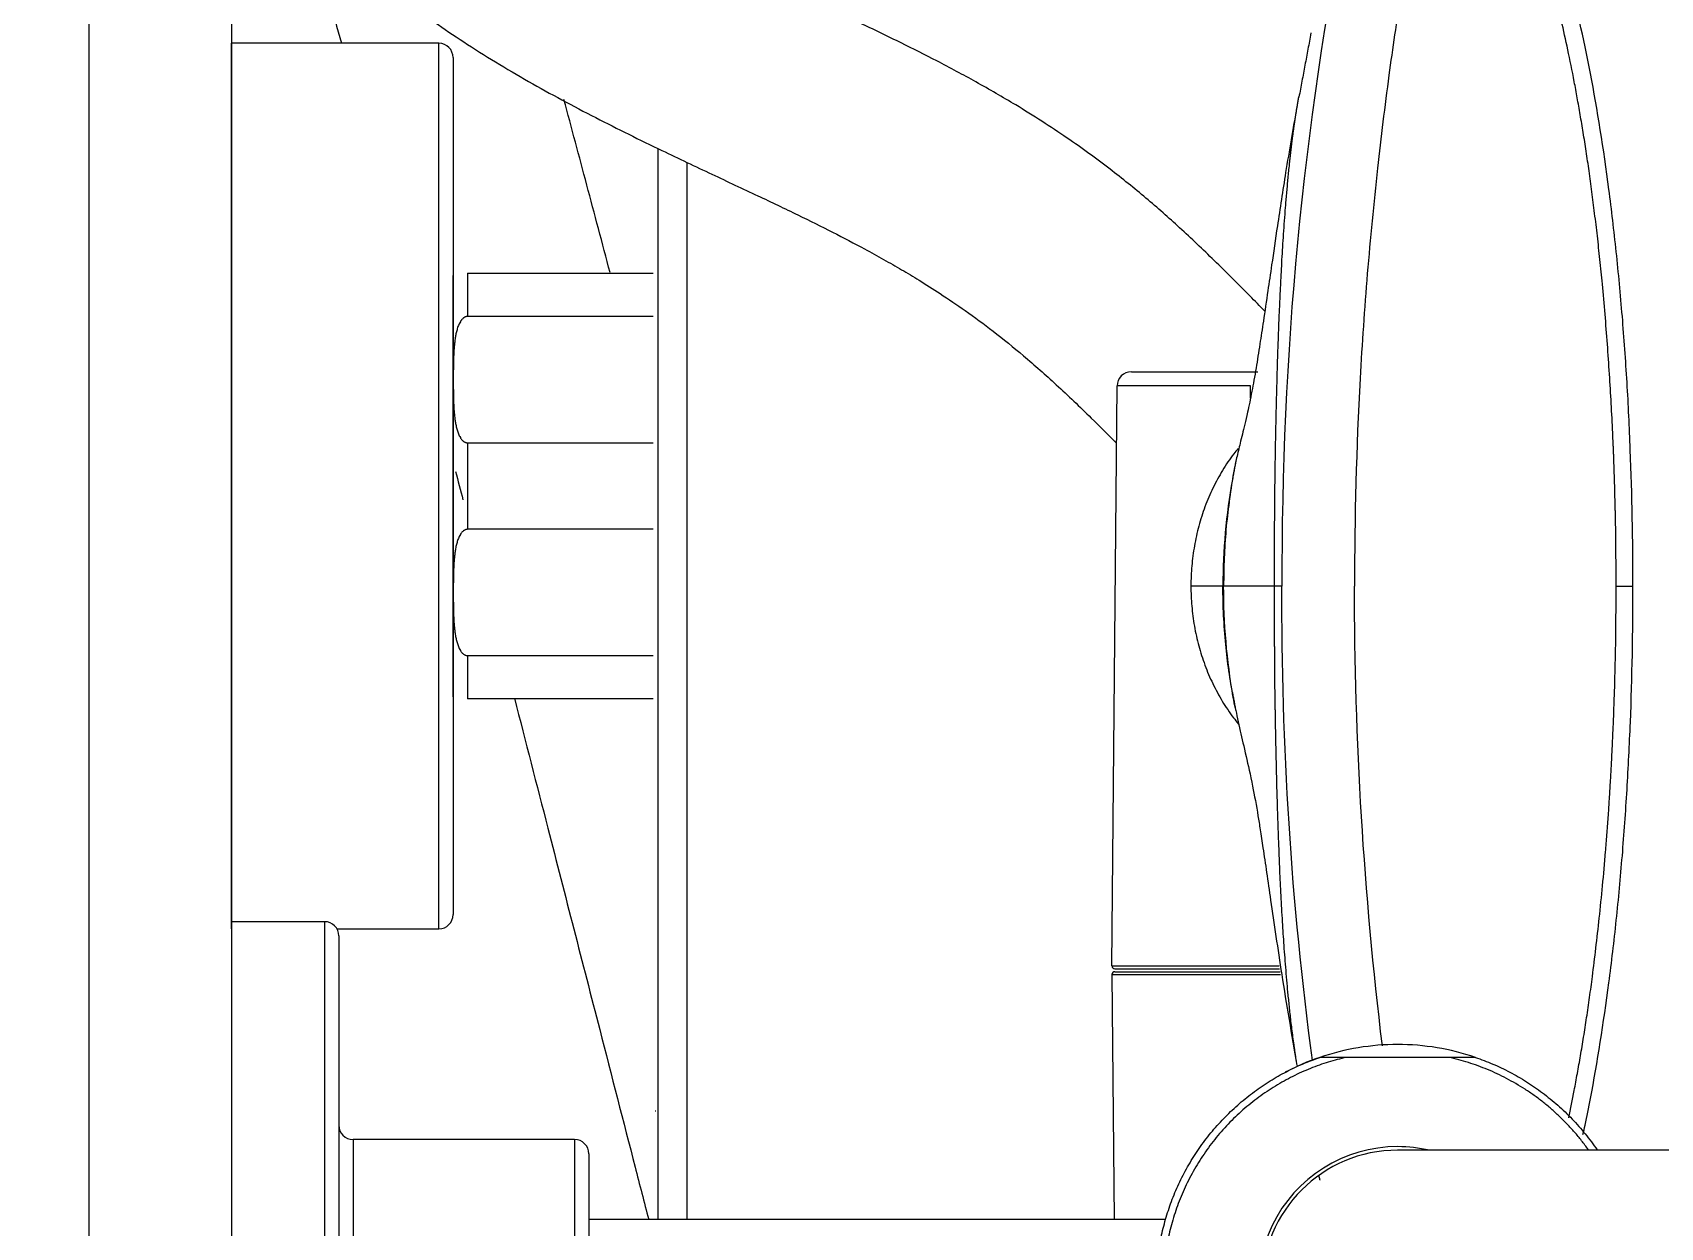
# Model space of a CAD drawing. Header units: millimetres. Extents: x -33000 to 294000, y 0 to 42408.
# Drawn here: x 194052.3 to 194166.2, y 18188.7 to 18272.4 of the extents above; entities that cross this region are included whole.
import ezdxf

# ---------------------------------------------------------------- set-up
doc = ezdxf.new("R2010")
doc.units = ezdxf.units.MM
doc.header["$LTSCALE"] = 50
doc.layers.add('arch', color=8, linetype='Continuous')

# ---------------------------------------------------------------- blocks, each defined once
blk = doc.blocks.new('A$C6CF502EC')
for p, q in [((-6.5, -25.5), (-6.5, 25.5)), ((0, -25.5), (0, 25.5)), ((-7.5, -24.5), (-7.5, 24.5)), ((-25, -9.25), (-25, 9.25)), ((-24, -10.25), (-24, 10.25)), ((-8.5, -10.25), (-8.5, 10.25)), ((-65.36, -4.65), (-25, -4.65)), ((-61.61, -21.8), (-61.76, -4.65)), ((-140.56, -9.5), (-81.61, -9.5)), ((-24, -10.25), (-8.5, -10.25)), ((-61.61, -21.8), (-73.41, -21.8)), ((-61.81, -22), (-73.38, -22)), ((-61.81, -22.2), (-73.35, -22.2)), ((-61.61, -22.4), (-73.32, -22.4)), ((-61.61, -22.4), (-61.97, -63.01)), ((-14.5, -25), (-14.5, -87)), ((-7.37, -25), (-14.5, -25)), ((0, -25), (0, -56)), ((-15.5, -86), (-15.5, -26)), ((-6.5, -25.5), (0, -25.5)), ((-29.5, -41.1), (-16.5, -41.1)), ((-16.5, -44.13), (-16.5, -41.1)), ((-15.5, -41.25), (-15.5, -70.75)), ((-16.5, -44.13), (-29.5, -44.13)), ((-69.38, -49), (-69.43, -49)), ((-69.38, -49), (-67.14, -49)), ((-29.5, -52.97), (-16.5, -52.97)), ((-16.5, -59.03), (-16.5, -52.97)), ((0, -56), (0, -87)), ((-16.5, -59.03), (-29.5, -59.03)), ((-71.31, -63.01), (-61.97, -63.01)), ((-62.97, -64), (-71.83, -64)), ((-29.5, -67.87), (-16.5, -67.87)), ((-16.5, -70.9), (-16.5, -67.87)), ((-16.5, -70.9), (-29.5, -70.9)), ((-14.5, -87), (0, -87))]:
    blk.add_line(p, q)
for centre, radius, start, end in [((-81.61, 0), 9.75, 270, 102.9994), ((-81.61, 0), 9.5, 270, 90), ((-81.61, 0), 9.75, 256.815, 270), ((-24, -9.25), 1, 180, 270), ((-8.5, -11.25), 1, 0, 90), ((-81.61, 0), 16.9, 288.7875, 297.7425), ((-81.61, 0), 16.9, 251.2171, 270), ((-81.61, 0), 16.9, 270, 288.7829), ((-61.81, -21.8), 0.2, 270, 0.5), ((-61.81, -22.4), 0.2, 359.5, 90), ((-14.5, -26), 1, 90, 180), ((-6.5, -24.5), 1, 180, 270), ((-62.97, -63), 1, 270, 359.5), ((-14.5, -86), 1, 180, 270)]:
    blk.add_arc(centre, radius, start, end)
for points, weights in [([(-78.01, -16), (-65.21, -13.12), (-65.21, 0), (-65.21, 13.12), (-78.01, 16)], [1, 0.780868809443, 1, 0.780868809443, 1]), ([(-76.17, 16), (-64.71, 12.1), (-64.71, 0), (-64.71, -12.1), (-76.17, -16)], [0.966364835815, 0.799223863212, 1, 0.799223863212, 0.966364835815])]:
    blk.add_rational_spline(points, weights, degree=2, knots=[0, 0, 0, 0.5, 0.5, 1, 1, 1])
for points, degree in [([(-31.86, -78.66), (-31.86, -4.64)], 1), ([(-29.86, -4.64), (-29.86, -79.62)], 1), ([(-75.65, -15.81), (-74.16, -26.8), (-73.47, -37.9), (-73.51, -49)], 3), ([(-85.21, -16), (-78.01, -16)], 1), ([(-80.54, -16.8), (-79.24, -27.48), (-78.59, -38.24), (-78.59, -49)], 3), ([(-70.04, -41.55), (-70.27, -40.31)], 1), ([(-78.11, -96.84), (-74.93, -81.13), (-73.46, -65.06), (-73.51, -49)], 3), ([(-73.51, -49), (-73.32, -49), (-73.14, -49), (-72.96, -49)], 3), ([(-70.04, -56.45), (-69.6, -54), (-69.38, -51.5), (-69.38, -49)], 3), ([(-15.67, -57.03), (-15.84, -56.37), (-16.01, -55.7), (-16.19, -55.04)], 3), ([(-70.27, -57.69), (-70.04, -56.45)], 1), ([(-71.31, -62.15), (-71.31, -62.44), (-71.31, -62.72), (-71.31, -63.01)], 3), ([(-75.54, -87.72), (-74.7, -83.23)], 1)]:
    blk.add_open_spline(points, degree=degree)
for points, knots in [([(-19.79, -41.14), (-20.57, -38.11), (-22.56, -30.38), (-25.39, -19.39), (-27.73, -10.28), (-28.87, -5.87), (-29.19, -4.65)], [0, 0, 0, 0, 0.248093, 0.632894, 0.898007, 1, 1, 1, 1]), ([(-76.08, -7.75), (-76.08, -7.74), (-76.09, -7.68), (-76.12, -7.59), (-76.14, -7.48), (-76.16, -7.42), (-76.16, -7.4)], [0, 0, 0, 0, 0.125665, 0.478553, 0.836063, 1, 1, 1, 1]), ([(-94.58, -10.59), (-94.63, -10.81), (-94.68, -11.03), (-94.85, -11.86), (-94.98, -12.48), (-95.59, -15.66), (-96.02, -18.38), (-96.49, -21.94), (-96.58, -22.67), (-96.75, -24.12), (-97, -26.33), (-97.35, -30.1), (-97.57, -33.19), (-97.71, -35.53), (-97.75, -36.31), (-97.83, -37.88), (-98.01, -41.82), (-98.08, -45.81), (-98.08, -49)], [0, 0, 0, 0, 0.020907, 0.020907, 0.0785, 0.0785, 0.308875, 0.308875, 0.366469, 0.366469, 0.424063, 0.53925, 0.654438, 0.654438, 0.712031, 0.712031, 0.769625, 1, 1, 1, 1]), ([(-93.59, -11.77), (-93.72, -12.4), (-93.92, -13.42), (-94.19, -14.88), (-94.41, -16.12), (-94.63, -17.43), (-94.84, -18.79), (-95.05, -20.2), (-95.26, -21.82), (-95.49, -23.67), (-95.73, -25.78), (-95.96, -28.04), (-96.1, -29.67), (-96.18, -30.61), (-96.2, -30.81), (-96.21, -31.01), (-96.23, -31.21), (-96.24, -31.41), (-96.26, -31.61), (-96.27, -31.81), (-96.29, -32.01), (-96.3, -32.22), (-96.32, -32.42), (-96.33, -32.62), (-96.35, -32.83), (-96.36, -33.03), (-96.38, -33.24), (-96.39, -33.44), (-96.4, -33.65), (-96.42, -33.85), (-96.43, -34.06), (-96.44, -34.27), (-96.46, -34.48), (-96.47, -34.69), (-96.48, -34.9), (-96.49, -35.11), (-96.51, -35.32), (-96.52, -35.53), (-96.53, -35.74), (-96.54, -35.95), (-96.56, -36.16), (-96.57, -36.37), (-96.58, -36.59), (-96.59, -36.8), (-96.6, -37.01), (-96.61, -37.23), (-96.62, -37.44), (-96.63, -37.66), (-96.64, -37.88), (-96.65, -38.09), (-96.66, -38.31), (-96.67, -38.53), (-96.68, -38.75), (-96.69, -38.96), (-96.7, -39.18), (-96.71, -39.4), (-96.72, -39.62), (-96.73, -39.84), (-96.74, -40.06), (-96.74, -40.28), (-96.75, -40.51), (-96.76, -40.73), (-96.77, -40.95), (-96.77, -41.17), (-96.78, -41.4), (-96.79, -41.62), (-96.8, -41.85), (-96.8, -42.07), (-96.81, -42.3), (-96.81, -42.52), (-96.82, -42.75), (-96.83, -42.97), (-96.83, -43.2), (-96.84, -43.43), (-96.84, -43.66), (-96.85, -43.88), (-96.85, -44.11), (-96.86, -44.34), (-96.86, -44.57), (-96.87, -44.8), (-96.87, -45.03), (-96.87, -45.26), (-96.88, -45.49), (-96.88, -45.72), (-96.88, -45.95), (-96.89, -46.19), (-96.89, -46.42), (-96.89, -46.65), (-96.89, -46.89), (-96.89, -47.12), (-96.9, -47.35), (-96.9, -47.59), (-96.9, -47.82), (-96.9, -48.06), (-96.9, -48.29), (-96.9, -48.53), (-96.9, -48.76), (-96.9, -48.92), (-96.9, -49)], [0, 0, 0, 0, 0.061937, 0.099569, 0.138053, 0.177387, 0.217565, 0.258582, 0.300433, 0.35547, 0.41314, 0.473427, 0.536321, 0.541463, 0.546612, 0.551768, 0.556932, 0.562103, 0.567282, 0.572468, 0.577661, 0.582861, 0.58807, 0.593285, 0.598508, 0.603738, 0.608975, 0.61422, 0.619473, 0.624732, 0.629999, 0.635274, 0.640555, 0.645845, 0.651141, 0.656445, 0.661756, 0.667075, 0.6724, 0.677734, 0.683074, 0.688422, 0.693777, 0.69914, 0.70451, 0.709887, 0.715272, 0.720664, 0.726064, 0.731471, 0.736885, 0.742307, 0.747736, 0.753173, 0.758617, 0.764069, 0.769528, 0.774995, 0.780469, 0.785951, 0.791441, 0.796938, 0.802442, 0.807954, 0.813474, 0.819002, 0.824537, 0.83008, 0.83563, 0.841188, 0.846754, 0.852328, 0.857909, 0.863498, 0.869095, 0.8747, 0.880312, 0.885932, 0.89156, 0.897196, 0.90284, 0.908491, 0.914151, 0.919818, 0.925493, 0.931177, 0.936868, 0.942567, 0.948274, 0.953989, 0.959712, 0.965444, 0.971183, 0.97693, 0.982685, 0.988449, 0.99422, 1, 1, 1, 1]), ([(-29.64, -12.26), (-29.64, -12.26), (-29.64, -12.26), (-29.64, -12.26), (-29.64, -12.26), (-29.64, -12.26), (-29.64, -12.26), (-29.64, -12.26), (-29.64, -12.26), (-29.64, -12.26), (-29.64, -12.26), (-29.65, -12.26), (-29.65, -12.26), (-29.65, -12.26), (-29.65, -12.26), (-29.65, -12.26), (-29.66, -12.26), (-29.66, -12.26), (-29.66, -12.26), (-29.67, -12.26), (-29.67, -12.26), (-29.67, -12.26), (-29.68, -12.26), (-29.68, -12.26), (-29.69, -12.26), (-29.69, -12.26), (-29.69, -12.26)], [0, 0, 0, 0, 0.044949, 0.08972, 0.134313, 0.178729, 0.222966, 0.267027, 0.310909, 0.354614, 0.398141, 0.44149, 0.484662, 0.527656, 0.570472, 0.613111, 0.655571, 0.697855, 0.73996, 0.781888, 0.823638, 0.86521, 0.906605, 0.947822, 0.988861, 1, 1, 1, 1]), ([(-70.24, -40.47), (-70.34, -40.01), (-70.56, -38.98), (-70.95, -37.32), (-71.42, -35.24), (-71.77, -33.33), (-71.99, -31.93), (-72.27, -30.1), (-72.75, -26.8), (-73.52, -21.51), (-74.18, -17.61), (-74.56, -15.44)], [0, 0, 0, 0, 0.168278, 0.309748, 0.427119, 0.51975, 0.559308, 0.603954, 0.711074, 0.843964, 1, 1, 1, 1]), ([(-72.96, -49), (-72.96, -48.96), (-72.96, -48.89), (-72.96, -48.77), (-72.96, -48.66), (-72.96, -48.54), (-72.96, -48.43), (-72.96, -48.31), (-72.96, -48.2), (-72.96, -48.08), (-72.96, -47.97), (-72.96, -47.86), (-72.96, -47.74), (-72.96, -47.63), (-72.96, -47.51), (-72.96, -47.4), (-72.96, -47.28), (-72.96, -47.17), (-72.96, -47.05), (-72.96, -46.94), (-72.96, -46.82), (-72.96, -46.71), (-72.97, -46.59), (-72.97, -46.48), (-72.97, -46.36), (-72.97, -46.25), (-72.97, -46.13), (-72.97, -46.02), (-72.97, -45.9), (-72.97, -45.79), (-72.97, -45.67), (-72.97, -45.56), (-72.97, -45.44), (-72.97, -45.33), (-72.97, -45.21), (-72.97, -45.09), (-72.97, -44.98), (-72.97, -44.86), (-72.98, -44.75), (-72.98, -44.63), (-72.98, -44.52), (-72.98, -44.4), (-72.98, -44.29), (-72.98, -44.17), (-72.98, -44.06), (-72.98, -43.94), (-72.98, -43.83), (-72.98, -43.71), (-72.98, -43.6), (-72.99, -43.48), (-72.99, -43.36), (-72.99, -43.25), (-72.99, -43.13), (-72.99, -43.02), (-72.99, -42.9), (-72.99, -42.79), (-72.99, -42.67), (-73, -42.56), (-73, -42.44), (-73, -42.33), (-73, -42.21), (-73, -42.1), (-73, -41.98), (-73, -41.87), (-73, -41.75), (-73.01, -41.63), (-73.01, -41.52), (-73.01, -41.4), (-73.01, -41.29), (-73.01, -41.17), (-73.01, -41.06), (-73.02, -40.94), (-73.02, -40.83), (-73.02, -40.71), (-73.02, -40.6), (-73.02, -40.48), (-73.02, -40.37), (-73.03, -40.25), (-73.03, -40.14), (-73.03, -40.02), (-73.03, -39.91), (-73.03, -39.8), (-73.03, -39.68), (-73.04, -39.57), (-73.04, -39.45), (-73.04, -39.34), (-73.05, -38.81), (-73.07, -37.88), (-73.1, -36.53), (-73.13, -35.18), (-73.17, -33.83), (-73.21, -32.47), (-73.26, -31.12), (-73.31, -29.93), (-73.35, -28.89), (-73.39, -28), (-73.44, -27.09), (-73.49, -26.18), (-73.54, -25.3), (-73.6, -24.44), (-73.65, -23.6), (-73.72, -22.74), (-73.79, -21.85), (-73.85, -21.11), (-73.91, -20.51), (-73.96, -20.05), (-74.01, -19.56), (-74.06, -19.05), (-74.12, -18.53), (-74.19, -17.99), (-74.26, -17.43), (-74.32, -16.96), (-74.38, -16.58), (-74.42, -16.29), (-74.46, -16.02), (-74.49, -15.83), (-74.51, -15.72), (-74.51, -15.7)], [0, 0, 0, 0, 0.003206, 0.006413, 0.009622, 0.012832, 0.016044, 0.019257, 0.022471, 0.025687, 0.028905, 0.032123, 0.035343, 0.038564, 0.041787, 0.045011, 0.048236, 0.051462, 0.054689, 0.057918, 0.061148, 0.064379, 0.067611, 0.070844, 0.074079, 0.077314, 0.08055, 0.083788, 0.087026, 0.090266, 0.093506, 0.096748, 0.09999, 0.103233, 0.106478, 0.109723, 0.112968, 0.116215, 0.119463, 0.122711, 0.12596, 0.12921, 0.132461, 0.135712, 0.138964, 0.142217, 0.14547, 0.148724, 0.151978, 0.155233, 0.158489, 0.161745, 0.165002, 0.168259, 0.171517, 0.174776, 0.178034, 0.181293, 0.184553, 0.187813, 0.191073, 0.194333, 0.197594, 0.200856, 0.204117, 0.207379, 0.210641, 0.213903, 0.217165, 0.220427, 0.22369, 0.226953, 0.230216, 0.233478, 0.236741, 0.240004, 0.243267, 0.24653, 0.249793, 0.253056, 0.256319, 0.259582, 0.262844, 0.266106, 0.269369, 0.272631, 0.275892, 0.314118, 0.352776, 0.391815, 0.431176, 0.470797, 0.510609, 0.550539, 0.576972, 0.603912, 0.631315, 0.659135, 0.68732, 0.712626, 0.738974, 0.766281, 0.794455, 0.823395, 0.837766, 0.852979, 0.868993, 0.885765, 0.903246, 0.921387, 0.940132, 0.959425, 0.969671, 0.979481, 0.988865, 0.997834, 1, 1, 1, 1]), ([(-87.05, -16), (-87.05, -16), (-87.05, -16), (-87.05, -16), (-87.04, -16), (-87.03, -16), (-87.02, -16), (-87, -16), (-86.99, -16), (-86.98, -16), (-86.97, -16), (-86.95, -16), (-86.93, -16), (-86.91, -16), (-86.9, -16), (-86.88, -16), (-86.87, -16), (-86.84, -16), (-86.82, -16), (-86.77, -16), (-86.73, -16), (-86.65, -16), (-86.61, -16), (-86.53, -16), (-86.49, -16), (-86.37, -16), (-86.29, -16), (-86.12, -16), (-86.04, -16), (-85.87, -16), (-85.79, -16), (-85.54, -16), (-85.38, -16), (-85.21, -16)], [0, 0, 0, 0, 0.015074, 0.015074, 0.030708, 0.030708, 0.061975, 0.061975, 0.077609, 0.077609, 0.093243, 0.093243, 0.12451, 0.12451, 0.140144, 0.140144, 0.155778, 0.155778, 0.187045, 0.187045, 0.24958, 0.24958, 0.312115, 0.312115, 0.37465, 0.37465, 0.49972, 0.49972, 0.62479, 0.62479, 0.74986, 0.74986, 1, 1, 1, 1]), ([(-78.01, -16), (-77.84, -16), (-77.68, -16), (-77.43, -16), (-77.34, -16), (-77.18, -16), (-77.09, -16), (-76.93, -16), (-76.85, -16), (-76.72, -16), (-76.68, -16), (-76.6, -16), (-76.56, -16), (-76.51, -16), (-76.49, -16), (-76.45, -16), (-76.43, -16), (-76.39, -16), (-76.37, -16), (-76.34, -16), (-76.32, -16), (-76.29, -16), (-76.28, -16), (-76.27, -16), (-76.26, -16), (-76.24, -16), (-76.22, -16), (-76.2, -16), (-76.19, -16), (-76.18, -16), (-76.17, -16), (-76.17, -16), (-76.17, -16), (-76.17, -16)], [0, 0, 0, 0, 0.25, 0.25, 0.375, 0.375, 0.5, 0.5, 0.625, 0.625, 0.6875, 0.6875, 0.75, 0.75, 0.78125, 0.78125, 0.8125, 0.8125, 0.84375, 0.84375, 0.875, 0.875, 0.890625, 0.890625, 0.90625, 0.90625, 0.9375, 0.9375, 0.96875, 0.96875, 0.984375, 0.984375, 1, 1, 1, 1]), ([(-67.14, -49), (-67.14, -48.53), (-67.18, -47.6), (-67.36, -46.19), (-67.57, -45.27), (-67.81, -44.36), (-67.96, -43.91), (-68.28, -43.03), (-68.65, -42.16), (-69.32, -40.92), (-69.84, -40.15), (-70.23, -39.63), (-70.34, -39.48), (-70.46, -39.33)], [0, 0, 0, 0, 0.135076, 0.270152, 0.405227, 0.405227, 0.540303, 0.540303, 0.675379, 0.810455, 0.945531, 0.945531, 1, 1, 1, 1]), ([(-70.25, -40.42), (-70.2, -40.68), (-70.15, -40.95), (-69.65, -43.78), (-69.43, -46.39), (-69.43, -49)], [0, 0, 0, 0, 0.094049, 0.094049, 1, 1, 1, 1]), ([(-70.1, -41.23), (-69.87, -42.45), (-69.5, -45.03), (-69.38, -47.63), (-69.38, -49)], [0, 0, 0, 0, 0.474202, 1, 1, 1, 1]), ([(-16.5, -52.97), (-16.47, -52.97), (-16.44, -52.97), (-16.4, -52.96), (-16.39, -52.95), (-16.36, -52.94), (-16.35, -52.94), (-16.31, -52.92), (-16.29, -52.91), (-16.25, -52.89), (-16.24, -52.88), (-16.22, -52.86), (-16.21, -52.85), (-16.18, -52.83), (-16.16, -52.81), (-16.12, -52.77), (-16.11, -52.75), (-16.08, -52.72), (-16.07, -52.71), (-16.06, -52.69), (-16.04, -52.66), (-16.02, -52.62), (-15.98, -52.56), (-15.95, -52.51), (-15.91, -52.42), (-15.89, -52.38), (-15.85, -52.28), (-15.83, -52.24), (-15.8, -52.14), (-15.79, -52.09), (-15.75, -51.95), (-15.72, -51.86), (-15.68, -51.66), (-15.67, -51.57), (-15.63, -51.37), (-15.62, -51.28), (-15.6, -51.08), (-15.59, -50.99), (-15.56, -50.7), (-15.55, -50.5), (-15.53, -50.11), (-15.53, -49.91), (-15.52, -49.52), (-15.52, -49.33), (-15.51, -48.94), (-15.51, -48.74), (-15.51, -48.35), (-15.51, -48.16), (-15.52, -47.76), (-15.52, -47.57), (-15.53, -47.18), (-15.53, -46.98), (-15.55, -46.59), (-15.56, -46.4), (-15.59, -46.1), (-15.6, -46.01), (-15.62, -45.81), (-15.64, -45.72), (-15.67, -45.52), (-15.68, -45.43), (-15.73, -45.23), (-15.75, -45.14), (-15.79, -44.99), (-15.81, -44.95), (-15.84, -44.85), (-15.85, -44.81), (-15.89, -44.72), (-15.91, -44.67), (-15.96, -44.58), (-15.98, -44.54), (-16.02, -44.47), (-16.03, -44.45), (-16.06, -44.41), (-16.08, -44.39), (-16.11, -44.35), (-16.13, -44.33), (-16.15, -44.3), (-16.16, -44.29), (-16.18, -44.27), (-16.19, -44.26), (-16.22, -44.24), (-16.24, -44.22), (-16.28, -44.2), (-16.29, -44.19), (-16.31, -44.18), (-16.32, -44.17), (-16.36, -44.15), (-16.39, -44.15), (-16.43, -44.14), (-16.44, -44.13), (-16.47, -44.13), (-16.49, -44.13), (-16.5, -44.13)], [0, 0, 0, 0, 0.007812, 0.007812, 0.011719, 0.011719, 0.015625, 0.015625, 0.023437, 0.023437, 0.027344, 0.027344, 0.03125, 0.03125, 0.039062, 0.039062, 0.046875, 0.046875, 0.050781, 0.050781, 0.054687, 0.0625, 0.0625, 0.078125, 0.078125, 0.09375, 0.09375, 0.109375, 0.109375, 0.125, 0.125, 0.15625, 0.15625, 0.1875, 0.1875, 0.21875, 0.21875, 0.25, 0.25, 0.3125, 0.3125, 0.375, 0.375, 0.4375, 0.4375, 0.5, 0.5, 0.5625, 0.5625, 0.625, 0.625, 0.6875, 0.6875, 0.75, 0.75, 0.78125, 0.78125, 0.8125, 0.8125, 0.84375, 0.84375, 0.875, 0.875, 0.890625, 0.890625, 0.90625, 0.90625, 0.921875, 0.921875, 0.9375, 0.9375, 0.945313, 0.945313, 0.953125, 0.953125, 0.960938, 0.960938, 0.964844, 0.964844, 0.96875, 0.96875, 0.976563, 0.976563, 0.980469, 0.980469, 0.984375, 0.984375, 0.992188, 0.992188, 0.996094, 0.996094, 1, 1, 1, 1]), ([(-96.9, -49), (-97, -49), (-97.36, -49), (-97.86, -49), (-98.08, -49)], [0, 0, 0, 0, 0.500413, 1, 1, 1, 1]), ([(-98.08, -49), (-98.08, -52.19), (-98.02, -55.38), (-97.83, -60.12), (-97.76, -61.69), (-97.57, -64.81), (-97.35, -67.9), (-97.07, -70.92), (-96.83, -73.14), (-96.75, -73.88), (-96.58, -75.33), (-96.13, -78.94), (-95.59, -82.34), (-94.62, -87.41), (-94.08, -89.76), (-93.35, -92.42), (-93.2, -92.94), (-92.9, -93.94), (-92.74, -94.43), (-92.27, -95.85), (-91.95, -96.73), (-91.29, -98.37), (-90.95, -99.12), (-90.44, -100.15), (-90.26, -100.47), (-89.91, -101.09), (-89.73, -101.38), (-89.38, -101.93), (-89.11, -102.31), (-88.84, -102.65), (-88.66, -102.87), (-88.39, -103.19), (-88.11, -103.46), (-87.75, -103.79), (-87.57, -103.94), (-87.4, -104.06)], [0, 0, 0, 0, 0.125, 0.125, 0.1875, 0.1875, 0.25, 0.3125, 0.3125, 0.34375, 0.34375, 0.375, 0.5, 0.5, 0.625, 0.625, 0.65625, 0.65625, 0.6875, 0.6875, 0.75, 0.75, 0.8125, 0.8125, 0.84375, 0.84375, 0.875, 0.875, 0.90625, 0.921875, 0.921875, 0.9375, 0.96875, 0.96875, 1, 1, 1, 1]), ([(-96.9, -49), (-96.9, -49.04), (-96.9, -49.12), (-96.9, -49.24), (-96.9, -49.35), (-96.9, -49.47), (-96.9, -49.59), (-96.9, -49.71), (-96.9, -49.82), (-96.9, -49.94), (-96.9, -50.05), (-96.9, -50.17), (-96.9, -50.28), (-96.9, -50.4), (-96.9, -50.51), (-96.9, -50.63), (-96.9, -50.74), (-96.89, -50.86), (-96.89, -50.97), (-96.89, -51.08), (-96.89, -51.19), (-96.89, -51.31), (-96.89, -51.42), (-96.89, -51.53), (-96.89, -51.64), (-96.89, -51.75), (-96.88, -51.86), (-96.88, -51.97), (-96.88, -52.08), (-96.88, -52.19), (-96.88, -52.3), (-96.88, -52.41), (-96.88, -52.52), (-96.87, -52.62), (-96.87, -52.73), (-96.87, -52.84), (-96.87, -52.95), (-96.87, -53.05), (-96.87, -53.16), (-96.86, -53.26), (-96.86, -53.37), (-96.86, -53.48), (-96.86, -53.58), (-96.86, -53.68), (-96.85, -53.79), (-96.85, -53.89), (-96.85, -54), (-96.85, -54.1), (-96.85, -54.2), (-96.84, -54.3), (-96.84, -54.41), (-96.84, -54.51), (-96.84, -54.61), (-96.83, -54.71), (-96.83, -54.81), (-96.83, -54.91), (-96.83, -55.01), (-96.82, -55.11), (-96.82, -55.21), (-96.82, -55.31), (-96.82, -55.41), (-96.81, -55.51), (-96.81, -55.6), (-96.81, -55.7), (-96.81, -55.8), (-96.8, -55.89), (-96.8, -55.99), (-96.8, -56.09), (-96.79, -56.18), (-96.79, -56.28), (-96.79, -56.37), (-96.79, -56.47), (-96.78, -56.56), (-96.78, -56.66), (-96.78, -56.75), (-96.77, -56.84), (-96.77, -56.93), (-96.77, -57.03), (-96.76, -57.12), (-96.76, -57.21), (-96.76, -57.3), (-96.76, -57.39), (-96.75, -57.48), (-96.75, -57.57), (-96.75, -57.66), (-96.74, -57.75), (-96.74, -57.84), (-96.74, -57.93), (-96.73, -58.02), (-96.73, -58.11), (-96.73, -58.2), (-96.72, -58.28), (-96.72, -58.37), (-96.72, -58.46), (-96.71, -58.55), (-96.71, -58.63), (-96.71, -58.72), (-96.7, -58.8), (-96.7, -58.89), (-96.69, -58.97), (-96.69, -59.06), (-96.69, -59.14), (-96.68, -59.22), (-96.68, -59.31), (-96.68, -59.39), (-96.67, -59.47), (-96.67, -59.56), (-96.67, -59.64), (-96.63, -60.38), (-96.56, -61.79), (-96.44, -63.86), (-96.29, -65.95), (-96.13, -68.05), (-95.95, -70.03), (-95.77, -71.85), (-95.59, -73.5), (-95.4, -75.08), (-95.21, -76.6), (-95.01, -78.05), (-94.81, -79.43), (-94.6, -80.74), (-94.39, -81.99), (-94.18, -83.18), (-93.9, -84.71), (-93.53, -86.53), (-93.08, -88.55), (-92.63, -90.36), (-92.19, -91.98), (-91.75, -93.42), (-91.34, -94.7), (-90.94, -95.82), (-90.53, -96.88), (-90.11, -97.87), (-89.68, -98.8), (-89.27, -99.6), (-88.89, -100.29), (-88.56, -100.81), (-88.29, -101.22), (-88.07, -101.52), (-87.87, -101.8), (-87.68, -102.03), (-87.51, -102.23), (-87.34, -102.41), (-87.19, -102.58), (-87.06, -102.7), (-86.97, -102.79), (-86.91, -102.85), (-86.85, -102.9), (-86.79, -102.95), (-86.73, -103), (-86.68, -103.05), (-86.63, -103.09), (-86.58, -103.13), (-86.53, -103.17), (-86.48, -103.21), (-86.44, -103.24), (-86.41, -103.26), (-86.4, -103.27)], [0, 0, 0, 0, 0.001533, 0.003061, 0.004585, 0.006104, 0.007619, 0.00913, 0.010637, 0.012139, 0.013637, 0.015131, 0.01662, 0.018105, 0.019585, 0.021062, 0.022534, 0.024001, 0.025465, 0.026924, 0.028378, 0.029829, 0.031275, 0.032716, 0.034154, 0.035587, 0.037015, 0.03844, 0.03986, 0.041276, 0.042687, 0.044094, 0.045497, 0.046895, 0.04829, 0.049679, 0.051065, 0.052446, 0.053823, 0.055195, 0.056564, 0.057928, 0.059287, 0.060642, 0.061993, 0.06334, 0.064682, 0.06602, 0.067354, 0.068683, 0.070008, 0.071329, 0.072645, 0.073957, 0.075265, 0.076568, 0.077867, 0.079162, 0.080452, 0.081738, 0.08302, 0.084297, 0.085571, 0.086839, 0.088104, 0.089364, 0.09062, 0.091871, 0.093118, 0.094361, 0.0956, 0.096834, 0.098064, 0.099289, 0.10051, 0.101727, 0.10294, 0.104148, 0.105352, 0.106551, 0.107747, 0.108938, 0.110124, 0.111306, 0.112484, 0.113658, 0.114827, 0.115992, 0.117153, 0.118309, 0.119461, 0.120608, 0.121752, 0.122891, 0.124025, 0.125156, 0.126282, 0.127403, 0.128521, 0.129633, 0.130742, 0.131846, 0.132946, 0.134042, 0.135133, 0.13622, 0.137303, 0.138381, 0.139455, 0.166629, 0.194314, 0.222517, 0.251244, 0.280505, 0.304726, 0.328358, 0.351397, 0.373836, 0.395672, 0.416901, 0.437518, 0.457522, 0.476908, 0.495673, 0.534244, 0.570844, 0.605455, 0.638084, 0.668756, 0.697483, 0.724271, 0.749114, 0.778161, 0.805368, 0.830708, 0.854158, 0.875696, 0.889488, 0.90248, 0.914665, 0.926041, 0.935688, 0.945143, 0.954401, 0.963454, 0.967099, 0.970635, 0.97406, 0.977375, 0.980582, 0.983679, 0.986668, 0.989549, 0.992322, 0.994988, 0.997547, 1, 1, 1, 1]), ([(-81.84, -90.44), (-81.53, -88.54), (-80.93, -84.45), (-80.14, -77.96), (-79.45, -70.87), (-78.78, -61.07), (-78.59, -53.82), (-78.59, -49)], [0, 0, 0, 0, 0.134833, 0.290975, 0.468231, 0.645487, 1, 1, 1, 1]), ([(-74.51, -82.3), (-74.51, -82.29), (-74.51, -82.26), (-74.5, -82.21), (-74.49, -82.15), (-74.48, -82.09), (-74.47, -82.03), (-74.46, -81.97), (-74.45, -81.91), (-74.44, -81.85), (-74.43, -81.79), (-74.42, -81.73), (-74.41, -81.68), (-74.41, -81.62), (-74.4, -81.56), (-74.39, -81.5), (-74.38, -81.44), (-74.37, -81.38), (-74.36, -81.33), (-74.35, -81.27), (-74.35, -81.21), (-74.34, -81.16), (-74.33, -81.1), (-74.32, -81.04), (-74.32, -80.99), (-74.31, -80.93), (-74.3, -80.88), (-74.29, -80.82), (-74.28, -80.77), (-74.28, -80.71), (-74.27, -80.66), (-74.26, -80.6), (-74.26, -80.55), (-74.25, -80.49), (-74.24, -80.44), (-74.23, -80.39), (-74.23, -80.33), (-74.22, -80.28), (-74.21, -80.23), (-74.21, -80.18), (-74.2, -80.13), (-74.19, -80.07), (-74.19, -80.02), (-74.18, -79.97), (-74.18, -79.92), (-74.17, -79.87), (-74.16, -79.82), (-74.16, -79.77), (-74.15, -79.72), (-74.15, -79.67), (-74.14, -79.63), (-74.13, -79.58), (-74.13, -79.53), (-74.12, -79.48), (-74.12, -79.44), (-74.11, -79.39), (-74.11, -79.34), (-74.1, -79.3), (-74.1, -79.25), (-74.09, -79.2), (-74.09, -79.16), (-74.08, -79.11), (-74.08, -79.07), (-74.07, -79.03), (-74.07, -78.98), (-74.06, -78.94), (-74.06, -78.9), (-74.05, -78.85), (-74.05, -78.81), (-74.04, -78.77), (-74.04, -78.73), (-74.03, -78.69), (-74.03, -78.65), (-74.02, -78.61), (-74.02, -78.57), (-74.02, -78.53), (-74.01, -78.49), (-74.01, -78.45), (-73.97, -78.1), (-73.91, -77.45), (-73.82, -76.48), (-73.74, -75.52), (-73.67, -74.58), (-73.6, -73.65), (-73.54, -72.74), (-73.49, -71.86), (-73.45, -71.01), (-73.41, -70.27), (-73.38, -69.63), (-73.35, -69.09), (-73.33, -68.54), (-73.3, -67.99), (-73.28, -67.44), (-73.26, -66.89), (-73.24, -66.34), (-73.22, -65.79), (-73.2, -65.24), (-73.18, -64.69), (-73.17, -64.14), (-73.15, -63.6), (-73.14, -63.05), (-73.12, -62.5), (-73.11, -61.96), (-73.1, -61.42), (-73.08, -60.88), (-73.07, -60.16), (-73.05, -59.24), (-73.03, -58.14), (-73.01, -57.04), (-73, -55.94), (-72.99, -55.13), (-72.99, -54.6), (-72.98, -54.35), (-72.98, -54.1), (-72.98, -53.86), (-72.98, -53.61), (-72.97, -53.36), (-72.97, -53.11), (-72.97, -52.86), (-72.97, -52.61), (-72.97, -52.35), (-72.97, -52.1), (-72.97, -51.85), (-72.96, -51.59), (-72.96, -51.33), (-72.96, -51.08), (-72.96, -50.82), (-72.96, -50.56), (-72.96, -50.3), (-72.96, -50.04), (-72.96, -49.78), (-72.96, -49.52), (-72.96, -49.26), (-72.96, -49.09), (-72.96, -49)], [0, 0, 0, 0, 0.000862, 0.002964, 0.005059, 0.007145, 0.009223, 0.011293, 0.013354, 0.015407, 0.017451, 0.019486, 0.021513, 0.02353, 0.025539, 0.027538, 0.029528, 0.031508, 0.03348, 0.035441, 0.037394, 0.039336, 0.041268, 0.043191, 0.045104, 0.047007, 0.048899, 0.050781, 0.052653, 0.054515, 0.056366, 0.058206, 0.060036, 0.061855, 0.063663, 0.06546, 0.067246, 0.069021, 0.070785, 0.072538, 0.074279, 0.076009, 0.077728, 0.079435, 0.08113, 0.082814, 0.084486, 0.086146, 0.087794, 0.08943, 0.091054, 0.092666, 0.094265, 0.095853, 0.097428, 0.09899, 0.100541, 0.102078, 0.103603, 0.105116, 0.106615, 0.108102, 0.109576, 0.111037, 0.112485, 0.11392, 0.115341, 0.11675, 0.118145, 0.119528, 0.120896, 0.122252, 0.123594, 0.124922, 0.126237, 0.127538, 0.128825, 0.130099, 0.131359, 0.16314, 0.194422, 0.225087, 0.255021, 0.28412, 0.312289, 0.339439, 0.36549, 0.390371, 0.406825, 0.423263, 0.439676, 0.45606, 0.472408, 0.488713, 0.504971, 0.521176, 0.537322, 0.553404, 0.569417, 0.585357, 0.601218, 0.616997, 0.63269, 0.648291, 0.663797, 0.679204, 0.710709, 0.742121, 0.773417, 0.804577, 0.835579, 0.842494, 0.849431, 0.856391, 0.863373, 0.870376, 0.877402, 0.884449, 0.891518, 0.898608, 0.905719, 0.912852, 0.920004, 0.927178, 0.934372, 0.941586, 0.94882, 0.956074, 0.963347, 0.97064, 0.977952, 0.985282, 0.992632, 1, 1, 1, 1]), ([(-72.96, -49), (-72.88, -49), (-72.72, -49), (-72.5, -49), (-72.28, -49), (-72, -49), (-71.72, -49), (-71.45, -49), (-71.14, -49), (-70.73, -49), (-70.3, -49), (-69.96, -49), (-69.73, -49), (-69.55, -49), (-69.46, -49), (-69.43, -49)], [0, 0, 0, 0, 0.046872, 0.093747, 0.140622, 0.187498, 0.281248, 0.328123, 0.374998, 0.499998, 0.624999, 0.718749, 0.812499, 0.906249, 1, 1, 1, 1]), ([(-70.44, -58.64), (-70.34, -58.51), (-70.24, -58.39), (-69.86, -57.89), (-69.34, -57.11), (-68.66, -55.87), (-68.29, -55), (-67.96, -54.11), (-67.82, -53.66), (-67.57, -52.74), (-67.37, -51.82), (-67.18, -50.41), (-67.14, -49.47), (-67.14, -49)], [0, 0, 0, 0, 0.046971, 0.046971, 0.183118, 0.319265, 0.455412, 0.455412, 0.591559, 0.591559, 0.727706, 0.863853, 1, 1, 1, 1]), ([(-70.25, -57.57), (-70.2, -57.32), (-70.15, -57.07), (-70, -56.18), (-69.9, -55.54), (-69.73, -54.24), (-69.65, -53.59), (-69.54, -52.29), (-69.5, -51.63), (-69.44, -50.32), (-69.43, -49.66), (-69.43, -49)], [0, 0, 0, 0, 0.088605, 0.088605, 0.316454, 0.316454, 0.544302, 0.544302, 0.772151, 0.772151, 1, 1, 1, 1]), ([(-74.56, -82.56), (-74.28, -81.01), (-73.8, -78.21), (-73.23, -74.48), (-72.82, -71.68), (-72.5, -69.53), (-72.23, -67.66), (-71.95, -65.84), (-71.69, -64.15), (-71.39, -62.52), (-71.05, -60.88), (-70.7, -59.48), (-70.44, -58.41), (-70.3, -57.79), (-70.24, -57.53)], [0, 0, 0, 0, 0.109597, 0.199875, 0.268787, 0.318602, 0.380204, 0.429659, 0.487213, 0.552685, 0.62611, 0.736272, 0.860502, 1, 1, 1, 1]), ([(-17.53, -103.73), (-17.4, -104.18), (-16.72, -106.54), (-15.54, -110.58), (-14.09, -115.43), (-12.74, -119.8), (-11.55, -123.56), (-10.49, -126.77), (-9.53, -129.6), (-8.53, -132.43), (-7.42, -135.42), (-6.24, -138.4), (-5.08, -141.07), (-3.98, -143.35), (-2.96, -145.19), (-2.05, -146.59), (-1.21, -147.66), (-0.38, -148.57), (0.89, -149.64), (2.63, -150.57), (4.73, -151.1), (7.05, -150.98), (9.2, -150.18), (10.7, -149.08), (11.74, -147.92), (12.38, -146.9), (12.76, -146.14), (13.08, -145.35), (13.35, -144.48), (13.58, -143.48), (13.78, -142.25), (13.9, -140.79), (13.94, -139.15), (13.9, -137.52), (13.81, -136), (13.64, -134.29), (13.38, -132.31), (12.95, -129.84), (12.36, -127.18), (11.6, -124.42), (10.56, -121.27), (9.23, -117.87), (7.55, -114.28), (5.65, -110.75), (3.46, -107.07), (0.91, -103.27), (-2, -99.53), (-5.21, -96), (-8.62, -92.79), (-12.25, -89.83), (-16.25, -87.03), (-20.72, -84.31), (-25.41, -81.8), (-29.74, -79.66), (-33.55, -77.86), (-36.74, -76.37), (-39.57, -75.02), (-42.05, -73.79), (-44.03, -72.75), (-45.63, -71.87), (-46.9, -71.15), (-48.2, -70.36), (-49.7, -69.41), (-51.44, -68.23), (-53.4, -66.79), (-55.52, -65.06), (-57.81, -63.04), (-59.96, -60.98), (-61.35, -59.59), (-61.93, -59)], [0, 0, 0, 0, 0.002402, 0.012822, 0.022862, 0.031953, 0.041591, 0.049804, 0.057078, 0.065589, 0.075662, 0.087423, 0.100212, 0.112465, 0.124066, 0.134938, 0.14339, 0.151502, 0.160466, 0.167922, 0.176056, 0.184411, 0.191859, 0.199965, 0.206744, 0.21219, 0.217097, 0.223024, 0.230036, 0.23816, 0.247424, 0.260726, 0.274526, 0.287305, 0.299016, 0.309624, 0.327234, 0.346233, 0.366797, 0.388823, 0.410891, 0.441474, 0.471024, 0.500223, 0.53021, 0.561057, 0.591924, 0.620712, 0.647368, 0.671723, 0.697531, 0.724554, 0.751108, 0.776769, 0.796252, 0.814395, 0.830904, 0.84598, 0.860444, 0.869383, 0.878121, 0.886896, 0.897619, 0.910691, 0.92579, 0.943097, 0.962569, 0.984147, 1, 1, 1, 1]), ([(-16.5, -67.87), (-16.47, -67.87), (-16.44, -67.87), (-16.4, -67.86), (-16.39, -67.85), (-16.36, -67.84), (-16.35, -67.84), (-16.31, -67.82), (-16.29, -67.81), (-16.25, -67.79), (-16.24, -67.78), (-16.22, -67.76), (-16.21, -67.75), (-16.18, -67.73), (-16.16, -67.71), (-16.12, -67.67), (-16.11, -67.65), (-16.08, -67.62), (-16.07, -67.61), (-16.06, -67.59), (-16.04, -67.56), (-16.02, -67.52), (-15.98, -67.46), (-15.95, -67.41), (-15.91, -67.32), (-15.89, -67.28), (-15.85, -67.18), (-15.83, -67.14), (-15.8, -67.04), (-15.79, -66.99), (-15.75, -66.85), (-15.72, -66.76), (-15.68, -66.56), (-15.67, -66.47), (-15.63, -66.27), (-15.62, -66.18), (-15.6, -65.98), (-15.59, -65.89), (-15.56, -65.6), (-15.55, -65.4), (-15.53, -65.01), (-15.53, -64.81), (-15.52, -64.42), (-15.52, -64.23), (-15.51, -63.84), (-15.51, -63.64), (-15.51, -63.25), (-15.51, -63.06), (-15.52, -62.66), (-15.52, -62.47), (-15.53, -62.08), (-15.53, -61.88), (-15.55, -61.49), (-15.56, -61.3), (-15.59, -61), (-15.6, -60.91), (-15.62, -60.71), (-15.64, -60.62), (-15.67, -60.42), (-15.68, -60.33), (-15.73, -60.13), (-15.75, -60.04), (-15.79, -59.89), (-15.81, -59.85), (-15.84, -59.75), (-15.85, -59.71), (-15.89, -59.62), (-15.91, -59.57), (-15.96, -59.48), (-15.98, -59.44), (-16.02, -59.37), (-16.03, -59.35), (-16.06, -59.31), (-16.08, -59.29), (-16.11, -59.25), (-16.13, -59.23), (-16.15, -59.2), (-16.16, -59.19), (-16.18, -59.17), (-16.19, -59.16), (-16.22, -59.14), (-16.24, -59.12), (-16.28, -59.1), (-16.29, -59.09), (-16.31, -59.08), (-16.32, -59.07), (-16.36, -59.05), (-16.39, -59.05), (-16.43, -59.04), (-16.44, -59.03), (-16.47, -59.03), (-16.49, -59.03), (-16.5, -59.03)], [0, 0, 0, 0, 0.007813, 0.007813, 0.011719, 0.011719, 0.015625, 0.015625, 0.023438, 0.023438, 0.027344, 0.027344, 0.03125, 0.03125, 0.039063, 0.039063, 0.046875, 0.046875, 0.050781, 0.050781, 0.054688, 0.0625, 0.0625, 0.078125, 0.078125, 0.09375, 0.09375, 0.109375, 0.109375, 0.125, 0.125, 0.15625, 0.15625, 0.1875, 0.1875, 0.21875, 0.21875, 0.25, 0.25, 0.3125, 0.3125, 0.375, 0.375, 0.4375, 0.4375, 0.5, 0.5, 0.5625, 0.5625, 0.625, 0.625, 0.6875, 0.6875, 0.75, 0.75, 0.78125, 0.78125, 0.8125, 0.8125, 0.84375, 0.84375, 0.875, 0.875, 0.890625, 0.890625, 0.90625, 0.90625, 0.921875, 0.921875, 0.9375, 0.9375, 0.945313, 0.945313, 0.953125, 0.953125, 0.960938, 0.960938, 0.964844, 0.964844, 0.96875, 0.96875, 0.976562, 0.976562, 0.980469, 0.980469, 0.984375, 0.984375, 0.992187, 0.992187, 0.996094, 0.996094, 1, 1, 1, 1]), ([(-16.5, -67.87), (-16.47, -67.87), (-16.44, -67.87), (-16.4, -67.86), (-16.39, -67.85), (-16.36, -67.84), (-16.35, -67.84), (-16.31, -67.82), (-16.29, -67.81), (-16.25, -67.79), (-16.24, -67.78), (-16.22, -67.76), (-16.21, -67.75), (-16.18, -67.73), (-16.16, -67.71), (-16.12, -67.67), (-16.11, -67.65), (-16.08, -67.62), (-16.07, -67.61), (-16.06, -67.59), (-16.04, -67.56), (-16.02, -67.52), (-15.98, -67.46), (-15.95, -67.41), (-15.91, -67.32), (-15.89, -67.28), (-15.85, -67.18), (-15.83, -67.14), (-15.8, -67.04), (-15.79, -66.99), (-15.75, -66.85), (-15.72, -66.76), (-15.68, -66.56), (-15.67, -66.47), (-15.63, -66.27), (-15.62, -66.18), (-15.6, -65.98), (-15.59, -65.89), (-15.56, -65.6), (-15.55, -65.4), (-15.53, -65.01), (-15.53, -64.81), (-15.52, -64.42), (-15.52, -64.23), (-15.51, -63.84), (-15.51, -63.64), (-15.51, -63.25), (-15.51, -63.06), (-15.52, -62.66), (-15.52, -62.47), (-15.53, -62.08), (-15.53, -61.88), (-15.55, -61.49), (-15.56, -61.3), (-15.59, -61), (-15.6, -60.91), (-15.62, -60.71), (-15.64, -60.62), (-15.67, -60.42), (-15.68, -60.33), (-15.73, -60.13), (-15.75, -60.04), (-15.79, -59.89), (-15.81, -59.85), (-15.84, -59.75), (-15.85, -59.71), (-15.89, -59.62), (-15.91, -59.57), (-15.96, -59.48), (-15.98, -59.44), (-16.02, -59.37), (-16.03, -59.35), (-16.06, -59.31), (-16.08, -59.29), (-16.11, -59.25), (-16.13, -59.23), (-16.15, -59.2), (-16.16, -59.19), (-16.18, -59.17), (-16.19, -59.16), (-16.22, -59.14), (-16.24, -59.12), (-16.28, -59.1), (-16.29, -59.09), (-16.31, -59.08), (-16.32, -59.07), (-16.36, -59.05), (-16.39, -59.05), (-16.43, -59.04), (-16.44, -59.03), (-16.47, -59.03), (-16.49, -59.03), (-16.5, -59.03)], [0, 0, 0, 0, 0.007813, 0.007813, 0.011719, 0.011719, 0.015625, 0.015625, 0.023438, 0.023438, 0.027344, 0.027344, 0.03125, 0.03125, 0.039063, 0.039063, 0.046875, 0.046875, 0.050781, 0.050781, 0.054688, 0.0625, 0.0625, 0.078125, 0.078125, 0.09375, 0.09375, 0.109375, 0.109375, 0.125, 0.125, 0.15625, 0.15625, 0.1875, 0.1875, 0.21875, 0.21875, 0.25, 0.25, 0.3125, 0.3125, 0.375, 0.375, 0.4375, 0.4375, 0.5, 0.5, 0.5625, 0.5625, 0.625, 0.625, 0.6875, 0.6875, 0.75, 0.75, 0.78125, 0.78125, 0.8125, 0.8125, 0.84375, 0.84375, 0.875, 0.875, 0.890625, 0.890625, 0.90625, 0.90625, 0.921875, 0.921875, 0.9375, 0.9375, 0.945313, 0.945313, 0.953125, 0.953125, 0.960938, 0.960938, 0.964844, 0.964844, 0.96875, 0.96875, 0.976562, 0.976562, 0.980469, 0.980469, 0.984375, 0.984375, 0.992187, 0.992187, 0.996094, 0.996094, 1, 1, 1, 1]), ([(-72.31, -68.24), (-71.97, -68.6), (-70.8, -69.78), (-68.85, -71.74), (-66.44, -74.03), (-64.02, -76.17), (-61.39, -78.29), (-58.39, -80.47), (-55.25, -82.49), (-52.16, -84.27), (-49.47, -85.72), (-46.96, -86.98), (-44.72, -88.07), (-42.67, -89.05), (-40.64, -90), (-38.41, -91.05), (-35.89, -92.24), (-33.24, -93.54), (-30.63, -94.88), (-28.24, -96.18), (-26.13, -97.4), (-24.33, -98.52), (-22.81, -99.53), (-21.53, -100.44), (-20.36, -101.31), (-19.1, -102.31), (-17.71, -103.49), (-16.19, -104.89), (-14.64, -106.45), (-13.07, -108.18), (-11.43, -110.18), (-9.84, -112.35), (-8.38, -114.58), (-7.1, -116.68), (-5.99, -118.66), (-5, -120.55), (-4.1, -122.41), (-3.26, -124.35), (-2.53, -126.29), (-1.89, -128.21), (-1.37, -130.03), (-0.95, -131.8), (-0.62, -133.46), (-0.38, -134.99), (-0.23, -136.29), (-0.13, -137.34), (-0.08, -138.24), (-0.05, -139.08), (-0.05, -139.79), (-0.06, -140.19), (-0.05, -140.3), (-0.04, -140.31)], [0, 0, 0, 0, 0.0087569, 0.0291666, 0.0481263, 0.0655636, 0.082947, 0.1025636, 0.1244691, 0.140388, 0.1554253, 0.1689002, 0.1807908, 0.1910894, 0.2015427, 0.2137453, 0.2277044, 0.2434234, 0.2587888, 0.2734129, 0.2866866, 0.298605, 0.3091656, 0.3183675, 0.3268702, 0.3363666, 0.3485088, 0.3620438, 0.3769628, 0.3932545, 0.4107109, 0.4329158, 0.4538942, 0.4736599, 0.493506, 0.5119877, 0.5301413, 0.5492772, 0.569369, 0.5868021, 0.6046622, 0.6217005, 0.6376579, 0.6525469, 0.6667693, 0.677429, 0.689201, 0.7020371, 0.7156121, 0.7277434, 0.7360933, 0.7360933, 0.7360933, 0.7360933]), ([(-26.49, -70.94), (-25.94, -73.01), (-24.86, -77.1), (-23.79, -81.09), (-23.26, -83.06)], [0, 0, 0, 0, 0.500257, 1, 1, 1, 1]), ([(-74.68, -83.27), (-74.68, -83.26), (-74.67, -83.24), (-74.66, -83.19), (-74.65, -83.13), (-74.64, -83.07), (-74.63, -83.01), (-74.62, -82.94), (-74.61, -82.88), (-74.6, -82.82), (-74.59, -82.76), (-74.58, -82.7), (-74.57, -82.64), (-74.56, -82.57), (-74.55, -82.51), (-74.54, -82.45), (-74.53, -82.39), (-74.52, -82.34), (-74.51, -82.31), (-74.51, -82.3)], [0, 0, 0, 0, 0.015597, 0.080185, 0.144589, 0.208805, 0.272832, 0.336664, 0.400299, 0.463735, 0.526966, 0.589991, 0.652806, 0.715407, 0.777793, 0.839959, 0.901903, 0.963621, 1, 1, 1, 1]), ([(-5.12, -96.18), (-5.67, -94.24), (-6.52, -91.21), (-7.38, -88.08), (-7.68, -87)], [0.95796098, 0.95796098, 0.95796098, 0.95796098, 0.96754744, 0.97248983, 0.97248983, 0.97248983, 0.97248983])]:
    blk.add_open_spline(points, degree=3, knots=knots)
for points, weights in [([(-87.05, -16), (-92.39, -14.18), (-95.57, -9.52)], [0.966364835815, 0.880543169423, 0.89172290703]), ([(-94.95, -9.55), (-91.31, -14.63), (-85.21, -16)], [0.891071426285, 0.882080025819, 1])]:
    blk.add_rational_spline(points, weights, degree=2)

msp = doc.modelspace()

# ---------------------------------------------------------------- linework, layer by layer
at = {"layer": 'arch'}
for p, q in [((194056.21, 18669.6), (194056.21, 16279.6)), ((194066.21, 18659.6), (194066.21, 16289.6))]:
    msp.add_line(p, q, dxfattribs=at)

# ---------------------------------------------------------------- block references
at = {"layer": 'arch', "rotation": 180}
msp.add_blockref('A$C6CF502EC', (194066.21, 18184.6), dxfattribs=at)

doc.saveas('drawing.dxf')
